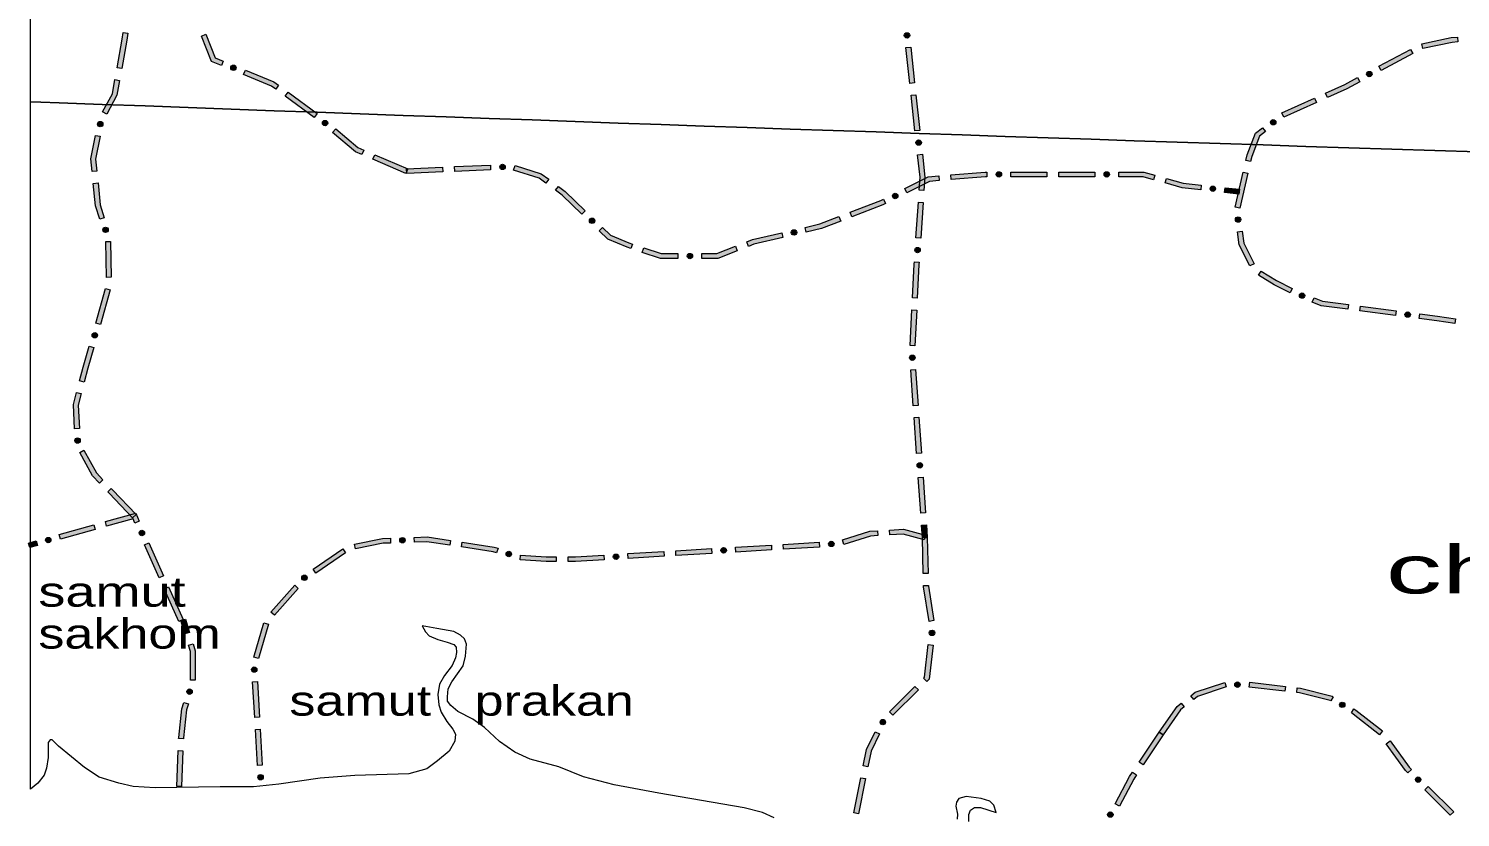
# Model space of a CAD drawing. Header units: metres. Extents: x -835890 to 1024355, y 79891 to 2211954.
# Drawn here: x -835196 to -715714, y 1067312 to 1133150 of the extents above; entities that cross this region are included whole.
import ezdxf

# ---------------------------------------------------------------- set-up
doc = ezdxf.new("R2010")
doc.units = ezdxf.units.M
doc.header["$LTSCALE"] = 2200
for name, color, linetype, lineweight in [('18', 7, 'Continuous', 13), ('20', 7, 'Continuous', 13), ('37', 7, 'Continuous', 13)]:
    doc.layers.add(name, color=color, linetype=linetype, lineweight=lineweight)

msp = doc.modelspace()

# ---------------------------------------------------------------- hatches: boundary and pattern name
at = {"layer": '37'}
for points in [[(-827819, 1129888), (-827396, 1132264), (-827302, 1132840), (-826907, 1132776), (-827002, 1132197), (-827425, 1129818)], [(-761868, 1132359, 1), (-761916, 1132806, 1)], [(-819109, 1130076), (-819931, 1130414), (-820777, 1132532), (-820405, 1132680), (-819622, 1130720), (-818957, 1130446)], [(-761585, 1131610), (-761262, 1128628), (-761659, 1128584), (-761983, 1131567)], [(-718932, 1131881), (-716472, 1132400), (-715965, 1132446), (-715929, 1132048), (-716412, 1132004), (-718850, 1131490)], [(-722524, 1130006), (-719877, 1131417), (-719689, 1131064), (-722336, 1129653)], [(-818316, 1129966, 1), (-817900, 1129795, 1)], [(-814580, 1128105), (-814917, 1128353), (-817259, 1129316), (-817107, 1129686), (-814720, 1128704), (-814343, 1128427)], [(-723114, 1129465, 1), (-723511, 1129253, 1)], [(-829025, 1126192), (-828205, 1127720), (-827995, 1128903), (-827601, 1128833), (-827823, 1127587), (-828673, 1126003)], [(-726977, 1127765), (-725364, 1128493), (-724289, 1129065), (-724101, 1128712), (-725187, 1128133), (-726812, 1127401)], [(-811356, 1125736), (-813774, 1127513), (-813537, 1127835), (-811119, 1126059)], [(-761154, 1127634), (-760830, 1124651), (-761228, 1124608), (-761551, 1127590)], [(-730623, 1126121), (-727888, 1127354), (-727724, 1126990), (-730459, 1125757)], [(-731158, 1125475, 1), (-731509, 1125194, 1)], [(-829180, 1125402, 1), (-829268, 1124960, 1)], [(-810633, 1125414, 1), (-810289, 1125124, 1)], [(-807394, 1122648), (-807932, 1122879), (-809825, 1124472), (-809567, 1124778), (-807720, 1123223), (-807236, 1123015)], [(-733607, 1122142), (-733498, 1122605), (-732804, 1124412), (-732239, 1124865), (-731989, 1124553), (-732470, 1124168), (-733115, 1122487), (-733217, 1122050)], [(-829902, 1121223), (-830008, 1122269), (-829615, 1124239), (-829223, 1124161), (-829604, 1122250), (-829504, 1121264)], [(-760897, 1123412, 1), (-760945, 1123859, 1)], [(-803720, 1121067), (-806476, 1122252), (-806317, 1122620), (-803562, 1121435)], [(-760614, 1122663), (-760406, 1120747), (-760481, 1119641), (-760880, 1119668), (-760808, 1120739), (-761012, 1122620)], [(-803649, 1121451), (-800652, 1121584), (-800635, 1121185), (-803632, 1121051)], [(-799653, 1121629), (-796656, 1121763), (-796639, 1121363), (-799636, 1121229)], [(-795424, 1121618, 1), (-795873, 1121598, 1)], [(-794605, 1121723), (-792419, 1121031), (-791796, 1120574), (-792033, 1120251), (-792602, 1120670), (-794726, 1121342)], [(-762075, 1119809), (-760128, 1120784), (-759232, 1120859), (-759199, 1120461), (-760018, 1120392), (-761896, 1119451)], [(-758235, 1120942), (-755373, 1121181), (-755229, 1121181), (-755229, 1120781), (-755356, 1120781), (-758202, 1120544)], [(-754004, 1120981, 1), (-754454, 1120981, 1)], [(-753229, 1121181), (-751048, 1121181), (-750229, 1121181), (-750229, 1120781), (-751048, 1120781), (-753229, 1120781)], [(-749229, 1121181), (-746229, 1121181), (-746229, 1120781), (-749229, 1120781)], [(-745004, 1120981, 1), (-745454, 1120981, 1)], [(-744229, 1121181), (-742127, 1121181), (-741209, 1120924), (-741317, 1120539), (-742182, 1120781), (-744229, 1120781)], [(-734521, 1118248), (-733835, 1121168), (-733446, 1121077), (-734132, 1118156)], [(-829266, 1117250), (-829609, 1118350), (-829800, 1120229), (-829403, 1120269), (-829215, 1118431), (-828884, 1117369)], [(-790990, 1119981), (-790419, 1119562), (-788753, 1117950), (-789031, 1117662), (-790678, 1119256), (-791227, 1119659)], [(-740246, 1120654), (-738846, 1120261), (-737342, 1120094), (-737387, 1119696), (-738923, 1119867), (-740354, 1120269)], [(-736147, 1119759, 1), (-736594, 1119809, 1)], [(-735355, 1119872), (-734154, 1119739), (-734198, 1119341), (-735399, 1119475)], [(-766635, 1117820), (-764078, 1118806), (-763864, 1118913), (-763684, 1118555), (-763916, 1118439), (-766492, 1117447)], [(-762679, 1119283, 1), (-763081, 1119081, 1)], [(-760548, 1118644), (-760749, 1115650), (-761148, 1115677), (-760947, 1118670)], [(-788011, 1116954, 1), (-788335, 1117267, 1)], [(-770394, 1116560), (-769157, 1116848), (-767569, 1117460), (-767425, 1117087), (-769039, 1116465), (-770303, 1116171)], [(-734299, 1117438, 1), (-734235, 1116993, 1)], [(-828845, 1116570, 1), (-828711, 1116140, 1)], [(-787315, 1116559), (-786644, 1115909), (-785116, 1115271), (-784813, 1115170), (-784939, 1114791), (-785256, 1114897), (-786867, 1115569), (-787593, 1116272)], [(-775269, 1115347), (-774782, 1115538), (-772342, 1116106), (-772251, 1115717), (-774663, 1115155), (-775123, 1114974)], [(-771103, 1116190, 1), (-771541, 1116087, 1)], [(-733291, 1113351), (-734169, 1115110), (-734324, 1116197), (-733928, 1116254), (-733782, 1115231), (-732933, 1113529)], [(-828705, 1112383), (-828764, 1115383), (-828364, 1115391), (-828305, 1112391)], [(-783864, 1114853), (-782407, 1114367), (-781008, 1114367), (-781008, 1113967), (-782472, 1113967), (-783991, 1114474)], [(-779008, 1114367), (-777768, 1114367), (-776200, 1114982), (-776054, 1114609), (-777693, 1113967), (-779008, 1113967)], [(-761031, 1114442, 1), (-761001, 1114891, 1)], [(-779783, 1114167, 1), (-780233, 1114167, 1)], [(-760883, 1113655), (-760896, 1113468), (-761035, 1110662), (-761435, 1110682), (-761295, 1113491), (-761282, 1113682)], [(-729920, 1111105), (-731262, 1111777), (-732553, 1112573), (-732343, 1112914), (-731067, 1112127), (-729741, 1111463)], [(-829594, 1108569), (-828772, 1111455), (-828387, 1111345), (-829209, 1108460)], [(-729132, 1110950, 1), (-728714, 1110782, 1)], [(-725094, 1109723), (-727334, 1110014), (-728069, 1110308), (-727920, 1110680), (-727232, 1110404), (-725042, 1110120)], [(-721127, 1109209), (-724102, 1109595), (-724051, 1109992), (-721076, 1109606)], [(-761085, 1109663), (-761234, 1106667), (-761634, 1106687), (-761485, 1109683)], [(-720333, 1109308, 1), (-719886, 1109250, 1)], [(-716178, 1108531), (-717683, 1108763), (-719144, 1108952), (-719092, 1109349), (-717627, 1109159), (-716117, 1108926)], [(-829614, 1107769, 1), (-829737, 1107337, 1)], [(-830941, 1103750), (-830639, 1104901), (-830142, 1106646), (-829757, 1106536), (-830253, 1104795), (-830554, 1103649)], [(-761435, 1105454, 1), (-761466, 1105903, 1)], [(-761182, 1104695), (-760974, 1101702), (-761373, 1101674), (-761581, 1104667)], [(-831362, 1099758), (-831461, 1101764), (-831194, 1102783), (-830807, 1102681), (-831059, 1101722), (-830962, 1099778)], [(-760904, 1100705), (-760696, 1097712), (-761095, 1097684), (-761303, 1100677)], [(-831123, 1098994, 1), (-831101, 1098544, 1)], [(-829282, 1095217), (-829861, 1095832), (-830930, 1097761), (-830580, 1097955), (-829536, 1096070), (-828991, 1095491)], [(-760811, 1096476, 1), (-760842, 1096925, 1)], [(-760557, 1095717), (-760349, 1092724), (-760748, 1092696), (-760957, 1095689)], [(-826518, 1092323), (-828479, 1094364), (-828597, 1094489), (-828305, 1094763), (-828189, 1094640), (-826230, 1092600)], [(-826335, 1091883), (-826486, 1092223), (-828686, 1091611), (-828793, 1091996), (-826261, 1092701), (-825970, 1092045)], [(-829649, 1091342), (-832539, 1090538), (-832646, 1090923), (-829756, 1091728)], [(-825837, 1091256, 1), (-825654, 1090845, 1)], [(-764325, 1090829), (-764931, 1090793), (-767168, 1090092), (-767287, 1090473), (-765004, 1091189), (-764349, 1091228)], [(-760459, 1090471), (-762219, 1090953), (-763327, 1090888), (-763351, 1091287), (-762177, 1091356), (-760354, 1090857)], [(-760280, 1091726), (-760207, 1090678), (-760606, 1090650), (-760679, 1091699)], [(-834466, 1090002), (-835089, 1089828), (-835196, 1090214), (-834573, 1090387)], [(-833773, 1090402, 1), (-833339, 1090523, 1)], [(-824302, 1087315), (-825522, 1090056), (-825156, 1090218), (-823936, 1087477)], [(-808751, 1089384), (-811237, 1087704), (-811461, 1088035), (-808975, 1089715)], [(-804994, 1090213), (-805610, 1090191), (-807912, 1089719), (-807993, 1090111), (-805657, 1090590), (-805008, 1090613)], [(-804227, 1090440, 1), (-803777, 1090456, 1)], [(-800054, 1090034), (-801952, 1090320), (-802995, 1090283), (-803009, 1090683), (-801929, 1090721), (-799995, 1090430)], [(-796139, 1089400), (-796424, 1089488), (-799066, 1089885), (-799006, 1090281), (-796335, 1089879), (-796021, 1089782)], [(-778180, 1089343), (-781175, 1089165), (-781199, 1089564), (-778204, 1089742)], [(-777419, 1089589, 1), (-776969, 1089615, 1)], [(-773189, 1089640), (-776184, 1089462), (-776208, 1089861), (-773213, 1090039)], [(-769196, 1089877), (-772191, 1089699), (-772215, 1090098), (-769220, 1090277)], [(-768434, 1090123, 1), (-767985, 1090150, 1)], [(-760207, 1090669), (-760134, 1087670), (-760534, 1087660), (-760607, 1090659)], [(-795339, 1089362, 1), (-794909, 1089230, 1)], [(-791172, 1088667), (-792012, 1088667), (-794180, 1088807), (-794155, 1089206), (-791999, 1089067), (-791172, 1089067)], [(-787164, 1088809), (-789557, 1088667), (-790172, 1088667), (-790172, 1089067), (-789568, 1089067), (-787188, 1089208)], [(-786403, 1089055, 1), (-785953, 1089081, 1)], [(-782173, 1089106), (-785168, 1088928), (-785192, 1089327), (-782197, 1089505)], [(-812363, 1087184, 1), (-811991, 1087436, 1)], [(-822675, 1083660), (-823895, 1086401), (-823530, 1086564), (-822310, 1083823)], [(-812692, 1086430), (-814679, 1084183), (-814979, 1084448), (-812991, 1086695)], [(-760110, 1086670), (-760109, 1086598), (-759642, 1083736), (-760037, 1083671), (-760508, 1086561), (-760510, 1086661)], [(-822148, 1082635), (-822493, 1083742), (-822111, 1083861), (-821766, 1082754)], [(-815182, 1083446), (-816018, 1080565), (-816403, 1080677), (-815566, 1083558)], [(-759833, 1082490, 1), (-759781, 1082937, 1)], [(-821687, 1078766), (-821687, 1081156), (-821850, 1081680), (-821468, 1081799), (-821287, 1081217), (-821287, 1078766)], [(-759722, 1081697), (-760051, 1078837), (-760236, 1078653), (-760518, 1078936), (-760433, 1079021), (-760120, 1081743)], [(-816355, 1079422, 1), (-816381, 1079872, 1)], [(-821700, 1078021, 1), (-821828, 1077590, 1)], [(-816110, 1078660), (-815933, 1075666), (-816333, 1075642), (-816509, 1078637)], [(-760945, 1077948), (-763072, 1075832), (-763354, 1076116), (-761227, 1078231)], [(-738213, 1077461), (-737839, 1077752), (-735378, 1078574), (-735252, 1078195), (-737647, 1077394), (-737967, 1077145)], [(-734091, 1078390, 1), (-734541, 1078390, 1)], [(-733293, 1078585), (-730313, 1078241), (-730359, 1077843), (-733339, 1078188)], [(-729320, 1078126), (-729069, 1078097), (-726421, 1077434), (-726334, 1077383), (-726536, 1077037), (-726574, 1077060), (-729141, 1077703), (-729365, 1077729)], [(-822678, 1073893), (-822674, 1073990), (-822402, 1076364), (-822241, 1076904), (-821857, 1076790), (-822008, 1076283), (-822275, 1073960), (-822278, 1073877)], [(-740841, 1074421), (-739357, 1076569), (-739002, 1076846), (-738756, 1076530), (-739063, 1076291), (-740512, 1074194)], [(-725377, 1076592, 1), (-725765, 1076819, 1)], [(-764013, 1075060, 1), (-763812, 1075463, 1)], [(-724607, 1076373), (-724429, 1076269), (-722212, 1074524), (-722459, 1074210), (-724655, 1075938), (-724809, 1076028)], [(-815875, 1074667), (-815699, 1071673), (-816098, 1071649), (-816274, 1074644)], [(-764180, 1074277), (-764892, 1072850), (-765156, 1071525), (-765549, 1071603), (-765274, 1072980), (-764538, 1074456)], [(-740510, 1074196), (-742176, 1071701), (-742509, 1071923), (-740843, 1074418)], [(-721569, 1073691), (-719988, 1071498), (-719802, 1071311), (-720085, 1071028), (-720294, 1071238), (-721894, 1073457)], [(-822837, 1069897), (-822717, 1072894), (-822318, 1072878), (-822437, 1069881)], [(-815826, 1070438, 1), (-815853, 1070887, 1)], [(-765352, 1070544), (-765939, 1067602), (-766331, 1067680), (-765744, 1070622)], [(-742731, 1070869), (-742969, 1070513), (-744168, 1068261), (-744521, 1068449), (-743313, 1070719), (-743064, 1071092)], [(-719078, 1070302, 1), (-719396, 1070621, 1)], [(-718389, 1069895), (-716270, 1067772), (-716553, 1067489), (-718672, 1069613)], [(-745060, 1067362, 1), (-744791, 1067723, 1)]]:
    msp.add_hatch(color=256, dxfattribs=at).paths.add_polyline_path(points)

# ---------------------------------------------------------------- linework, layer by layer
at = {"layer": '18'}
for points in [[(-835042, 1127049), (-835042, 1347715)], [(-714246, 1122861), (-717834, 1122976), (-721422, 1123092), (-725010, 1123208), (-728598, 1123325), (-732185, 1123442), (-735773, 1123560), (-739361, 1123678), (-742949, 1123797), (-746537, 1123917), (-750124, 1124037), (-753712, 1124158), (-757300, 1124279), (-760888, 1124401), (-764475, 1124523), (-768063, 1124646), (-771651, 1124770), (-775238, 1124894), (-778826, 1125019), (-782414, 1125144), (-786001, 1125270), (-789589, 1125397), (-793176, 1125524), (-796764, 1125651), (-800351, 1125780), (-803939, 1125908), (-807526, 1126038), (-811114, 1126168), (-814701, 1126298), (-818288, 1126429), (-821876, 1126561), (-825463, 1126693), (-829050, 1126826), (-832638, 1126960), (-834167, 1127017), (-835042, 1127049)], [(-834420, 1070155), (-835042, 1069675), (-835042, 1127049), (-834167, 1127017), (-832638, 1126960), (-829050, 1126826), (-825463, 1126693), (-821876, 1126561), (-818288, 1126429), (-814701, 1126298), (-811114, 1126168), (-807526, 1126038), (-803939, 1125908), (-800351, 1125780), (-796764, 1125651), (-793176, 1125524), (-789589, 1125397), (-786001, 1125270), (-782414, 1125144), (-778826, 1125019), (-775238, 1124894), (-771651, 1124770), (-768063, 1124646), (-764475, 1124523), (-760888, 1124401), (-757300, 1124279), (-753712, 1124158), (-750124, 1124037), (-746537, 1123917), (-742949, 1123797), (-739361, 1123678), (-735773, 1123560), (-732185, 1123442), (-728598, 1123325), (-725010, 1123208), (-721422, 1123092), (-717834, 1122976), (-714246, 1122861)], [(-772971, 1067286), (-773957, 1067715), (-775484, 1068117), (-782598, 1069336), (-786326, 1070022), (-788897, 1070708), (-790954, 1071523), (-793354, 1072166), (-794618, 1072759), (-795903, 1073659), (-797146, 1074816), (-798132, 1075502), (-799374, 1076145), (-799974, 1076659), (-800231, 1077002), (-800231, 1077387), (-800188, 1078030), (-799888, 1078630), (-798946, 1079958), (-798731, 1080773), (-798663, 1081783), (-798826, 1082213), (-799160, 1082530), (-799717, 1082829), (-801131, 1083087), (-802358, 1083291), (-802083, 1082790), (-801765, 1082454), (-801056, 1082155), (-800272, 1081931), (-799712, 1081744), (-799525, 1081520), (-799488, 1081071), (-799562, 1080623), (-799861, 1079988), (-800496, 1079166), (-800907, 1078419), (-801056, 1077559), (-800963, 1076700), (-800776, 1076102), (-800290, 1075317), (-799805, 1074682), (-799581, 1074271), (-799618, 1073673), (-800104, 1072851), (-801075, 1072029), (-801971, 1071357), (-803464, 1070946), (-807964, 1070796), (-810877, 1070572), (-814312, 1070086), (-816441, 1069862), (-819223, 1069856), (-824637, 1069781), (-826467, 1069893), (-827662, 1070155), (-829305, 1070678), (-830537, 1071462), (-832703, 1073254), (-833226, 1073777), (-833412, 1073777), (-833562, 1073553), (-833562, 1072321), (-833711, 1071424), (-833898, 1070827), (-834420, 1070155)], [(-756733, 1066965), (-756733, 1067565), (-756605, 1067908), (-756262, 1068123), (-755748, 1068123), (-754453, 1067719), (-754652, 1068319), (-754994, 1068662), (-755698, 1068901), (-756945, 1069044), (-757577, 1068901), (-757767, 1068584), (-757809, 1068247), (-757674, 1067585), (-757717, 1067157)]]:
    msp.add_lwpolyline(points, dxfattribs=at)
at = {"layer": '37'}
for points in [[(-827819, 1129888), (-827396, 1132264), (-827302, 1132840), (-826907, 1132776), (-827002, 1132197), (-827425, 1129818)], [(-819109, 1130076), (-819931, 1130414), (-820777, 1132532), (-820405, 1132680), (-819622, 1130720), (-818957, 1130446)], [(-761585, 1131610), (-761262, 1128628), (-761659, 1128584), (-761983, 1131567)], [(-718932, 1131881), (-716472, 1132400), (-715965, 1132446), (-715929, 1132048), (-716412, 1132004), (-718850, 1131490)], [(-722524, 1130006), (-719877, 1131417), (-719689, 1131064), (-722336, 1129653)], [(-814580, 1128105), (-814917, 1128353), (-817259, 1129316), (-817107, 1129686), (-814720, 1128704), (-814343, 1128427)], [(-829025, 1126192), (-828205, 1127720), (-827995, 1128903), (-827601, 1128833), (-827823, 1127587), (-828673, 1126003)], [(-726977, 1127765), (-725364, 1128493), (-724289, 1129065), (-724101, 1128712), (-725187, 1128133), (-726812, 1127401)], [(-811356, 1125736), (-813774, 1127513), (-813537, 1127835), (-811119, 1126059)], [(-761154, 1127634), (-760830, 1124651), (-761228, 1124608), (-761551, 1127590)], [(-730623, 1126121), (-727888, 1127354), (-727724, 1126990), (-730459, 1125757)], [(-807394, 1122648), (-807932, 1122879), (-809825, 1124472), (-809567, 1124778), (-807720, 1123223), (-807236, 1123015)], [(-733607, 1122142), (-733498, 1122605), (-732804, 1124412), (-732239, 1124865), (-731989, 1124553), (-732470, 1124168), (-733115, 1122487), (-733217, 1122050)], [(-829902, 1121223), (-830008, 1122269), (-829615, 1124239), (-829223, 1124161), (-829604, 1122250), (-829504, 1121264)], [(-803720, 1121067), (-806476, 1122252), (-806317, 1122620), (-803562, 1121435)], [(-760614, 1122663), (-760406, 1120747), (-760481, 1119641), (-760880, 1119668), (-760808, 1120739), (-761012, 1122620)], [(-803649, 1121451), (-800652, 1121584), (-800635, 1121185), (-803632, 1121051)], [(-799653, 1121629), (-796656, 1121763), (-796639, 1121363), (-799636, 1121229)], [(-794605, 1121723), (-792419, 1121031), (-791796, 1120574), (-792033, 1120251), (-792602, 1120670), (-794726, 1121342)], [(-762075, 1119809), (-760128, 1120784), (-759232, 1120859), (-759199, 1120461), (-760018, 1120392), (-761896, 1119451)], [(-758235, 1120942), (-755373, 1121181), (-755229, 1121181), (-755229, 1120781), (-755356, 1120781), (-758202, 1120544)], [(-753229, 1121181), (-751048, 1121181), (-750229, 1121181), (-750229, 1120781), (-751048, 1120781), (-753229, 1120781)], [(-749229, 1121181), (-746229, 1121181), (-746229, 1120781), (-749229, 1120781)], [(-744229, 1121181), (-742127, 1121181), (-741209, 1120924), (-741317, 1120539), (-742182, 1120781), (-744229, 1120781)], [(-734521, 1118248), (-733835, 1121168), (-733446, 1121077), (-734132, 1118156)], [(-829266, 1117250), (-829609, 1118350), (-829800, 1120229), (-829403, 1120269), (-829215, 1118431), (-828884, 1117369)], [(-790990, 1119981), (-790419, 1119562), (-788753, 1117950), (-789031, 1117662), (-790678, 1119256), (-791227, 1119659)], [(-740246, 1120654), (-738846, 1120261), (-737342, 1120094), (-737387, 1119696), (-738923, 1119867), (-740354, 1120269)], [(-735355, 1119872), (-734154, 1119739), (-734198, 1119341), (-735399, 1119475)], [(-766635, 1117820), (-764078, 1118806), (-763864, 1118913), (-763684, 1118555), (-763916, 1118439), (-766492, 1117447)], [(-760548, 1118644), (-760749, 1115650), (-761148, 1115677), (-760947, 1118670)], [(-770394, 1116560), (-769157, 1116848), (-767569, 1117460), (-767425, 1117087), (-769039, 1116465), (-770303, 1116171)], [(-787315, 1116559), (-786644, 1115909), (-785116, 1115271), (-784813, 1115170), (-784939, 1114791), (-785256, 1114897), (-786867, 1115569), (-787593, 1116272)], [(-775269, 1115347), (-774782, 1115538), (-772342, 1116106), (-772251, 1115717), (-774663, 1115155), (-775123, 1114974)], [(-733291, 1113351), (-734169, 1115110), (-734324, 1116197), (-733928, 1116254), (-733782, 1115231), (-732933, 1113529)], [(-828705, 1112383), (-828764, 1115383), (-828364, 1115391), (-828305, 1112391)], [(-783864, 1114853), (-782407, 1114367), (-781008, 1114367), (-781008, 1113967), (-782472, 1113967), (-783991, 1114474)], [(-779008, 1114367), (-777768, 1114367), (-776200, 1114982), (-776054, 1114609), (-777693, 1113967), (-779008, 1113967)], [(-760883, 1113655), (-760896, 1113468), (-761035, 1110662), (-761435, 1110682), (-761295, 1113491), (-761282, 1113682)], [(-729920, 1111105), (-731262, 1111777), (-732553, 1112573), (-732343, 1112914), (-731067, 1112127), (-729741, 1111463)], [(-829594, 1108569), (-828772, 1111455), (-828387, 1111345), (-829209, 1108460)], [(-725094, 1109723), (-727334, 1110014), (-728069, 1110308), (-727920, 1110680), (-727232, 1110404), (-725042, 1110120)], [(-721127, 1109209), (-724102, 1109595), (-724051, 1109992), (-721076, 1109606)], [(-761085, 1109663), (-761234, 1106667), (-761634, 1106687), (-761485, 1109683)], [(-716178, 1108531), (-717683, 1108763), (-719144, 1108952), (-719092, 1109349), (-717627, 1109159), (-716117, 1108926)], [(-830941, 1103750), (-830639, 1104901), (-830142, 1106646), (-829757, 1106536), (-830253, 1104795), (-830554, 1103649)], [(-761182, 1104695), (-760974, 1101702), (-761373, 1101674), (-761581, 1104667)], [(-831362, 1099758), (-831461, 1101764), (-831194, 1102783), (-830807, 1102681), (-831059, 1101722), (-830962, 1099778)], [(-760904, 1100705), (-760696, 1097712), (-761095, 1097684), (-761303, 1100677)], [(-829282, 1095217), (-829861, 1095832), (-830930, 1097761), (-830580, 1097955), (-829536, 1096070), (-828991, 1095491)], [(-760557, 1095717), (-760349, 1092724), (-760748, 1092696), (-760957, 1095689)], [(-826518, 1092323), (-828479, 1094364), (-828597, 1094489), (-828305, 1094763), (-828189, 1094640), (-826230, 1092600)], [(-826335, 1091883), (-826486, 1092223), (-828686, 1091611), (-828793, 1091996), (-826261, 1092701), (-825970, 1092045)], [(-829649, 1091342), (-832539, 1090538), (-832646, 1090923), (-829756, 1091728)], [(-764325, 1090829), (-764931, 1090793), (-767168, 1090092), (-767287, 1090473), (-765004, 1091189), (-764349, 1091228)], [(-760459, 1090471), (-762219, 1090953), (-763327, 1090888), (-763351, 1091287), (-762177, 1091356), (-760354, 1090857)], [(-760280, 1091726), (-760207, 1090678), (-760606, 1090650), (-760679, 1091699)], [(-834466, 1090002), (-835089, 1089828), (-835196, 1090214), (-834573, 1090387)], [(-824302, 1087315), (-825522, 1090056), (-825156, 1090218), (-823936, 1087477)], [(-808751, 1089384), (-811237, 1087704), (-811461, 1088035), (-808975, 1089715)], [(-804994, 1090213), (-805610, 1090191), (-807912, 1089719), (-807993, 1090111), (-805657, 1090590), (-805008, 1090613)], [(-800054, 1090034), (-801952, 1090320), (-802995, 1090283), (-803009, 1090683), (-801929, 1090721), (-799995, 1090430)], [(-796139, 1089400), (-796424, 1089488), (-799066, 1089885), (-799006, 1090281), (-796335, 1089879), (-796021, 1089782)], [(-778180, 1089343), (-781175, 1089165), (-781199, 1089564), (-778204, 1089742)], [(-773189, 1089640), (-776184, 1089462), (-776208, 1089861), (-773213, 1090039)], [(-769196, 1089877), (-772191, 1089699), (-772215, 1090098), (-769220, 1090277)], [(-760207, 1090669), (-760134, 1087670), (-760534, 1087660), (-760607, 1090659)], [(-791172, 1088667), (-792012, 1088667), (-794180, 1088807), (-794155, 1089206), (-791999, 1089067), (-791172, 1089067)], [(-787164, 1088809), (-789557, 1088667), (-790172, 1088667), (-790172, 1089067), (-789568, 1089067), (-787188, 1089208)], [(-782173, 1089106), (-785168, 1088928), (-785192, 1089327), (-782197, 1089505)], [(-822675, 1083660), (-823895, 1086401), (-823530, 1086564), (-822310, 1083823)], [(-812692, 1086430), (-814679, 1084183), (-814979, 1084448), (-812991, 1086695)], [(-760110, 1086670), (-760109, 1086598), (-759642, 1083736), (-760037, 1083671), (-760508, 1086561), (-760510, 1086661)], [(-822148, 1082635), (-822493, 1083742), (-822111, 1083861), (-821766, 1082754)], [(-815182, 1083446), (-816018, 1080565), (-816403, 1080677), (-815566, 1083558)], [(-821687, 1078766), (-821687, 1081156), (-821850, 1081680), (-821468, 1081799), (-821287, 1081217), (-821287, 1078766)], [(-759722, 1081697), (-760051, 1078837), (-760236, 1078653), (-760518, 1078936), (-760433, 1079021), (-760120, 1081743)], [(-816110, 1078660), (-815933, 1075666), (-816333, 1075642), (-816509, 1078637)], [(-760945, 1077948), (-763072, 1075832), (-763354, 1076116), (-761227, 1078231)], [(-738213, 1077461), (-737839, 1077752), (-735378, 1078574), (-735252, 1078195), (-737647, 1077394), (-737967, 1077145)], [(-733293, 1078585), (-730313, 1078241), (-730359, 1077843), (-733339, 1078188)], [(-729320, 1078126), (-729069, 1078097), (-726421, 1077434), (-726334, 1077383), (-726536, 1077037), (-726574, 1077060), (-729141, 1077703), (-729365, 1077729)], [(-822678, 1073893), (-822674, 1073990), (-822402, 1076364), (-822241, 1076904), (-821857, 1076790), (-822008, 1076283), (-822275, 1073960), (-822278, 1073877)], [(-740841, 1074421), (-739357, 1076569), (-739002, 1076846), (-738756, 1076530), (-739063, 1076291), (-740512, 1074194)], [(-724607, 1076373), (-724429, 1076269), (-722212, 1074524), (-722459, 1074210), (-724655, 1075938), (-724809, 1076028)], [(-815875, 1074667), (-815699, 1071673), (-816098, 1071649), (-816274, 1074644)], [(-764180, 1074277), (-764892, 1072850), (-765156, 1071525), (-765549, 1071603), (-765274, 1072980), (-764538, 1074456)], [(-740510, 1074196), (-742176, 1071701), (-742509, 1071923), (-740843, 1074418)], [(-721569, 1073691), (-719988, 1071498), (-719802, 1071311), (-720085, 1071028), (-720294, 1071238), (-721894, 1073457)], [(-822837, 1069897), (-822717, 1072894), (-822318, 1072878), (-822437, 1069881)], [(-765352, 1070544), (-765939, 1067602), (-766331, 1067680), (-765744, 1070622)], [(-742731, 1070869), (-742969, 1070513), (-744168, 1068261), (-744521, 1068449), (-743313, 1070719), (-743064, 1071092)], [(-718389, 1069895), (-716270, 1067772), (-716553, 1067489), (-718672, 1069613)]]:
    msp.add_lwpolyline(points, close=True, dxfattribs=at)
for centre in [(-761892, 1132583), (-818108, 1129881), (-723313, 1129359), (-731334, 1125334), (-829224, 1125181), (-810461, 1125269), (-760921, 1123635), (-795649, 1121608), (-754229, 1120981), (-745229, 1120981), (-736371, 1119784), (-762880, 1119182), (-788173, 1117111), (-734267, 1117216), (-828778, 1116355), (-771322, 1116138), (-761016, 1114666), (-780008, 1114167), (-728923, 1110866), (-720110, 1109279), (-829675, 1107553), (-761451, 1105679), (-831112, 1098769), (-760826, 1096700), (-825746, 1091051), (-833556, 1090462), (-804002, 1090448), (-777194, 1089602), (-768210, 1090136), (-795124, 1089296), (-786178, 1089068), (-812177, 1087310), (-759807, 1082713), (-816368, 1079647), (-821764, 1077806), (-734316, 1078390), (-725571, 1076705), (-763912, 1075261), (-815840, 1070663), (-719237, 1070462), (-744926, 1067542)]:
    msp.add_circle(centre, 225, dxfattribs=at)

# ---------------------------------------------------------------- texts
at = {"layer": '20'}
for s, height, width, p in [('chachoengsao', 4000, 1.75, (-721940, 1086002)), ('samut ', 2500, 1.35, (-834382, 1084901)), ('sakhom', 2500, 1.3, (-834382, 1081401)), ('samut   prakan', 2500, 1.3, (-813436, 1075804))]:
    msp.add_text(s, height=height, dxfattribs=dict(at, width=width)).set_placement(p)

doc.saveas('drawing.dxf')
